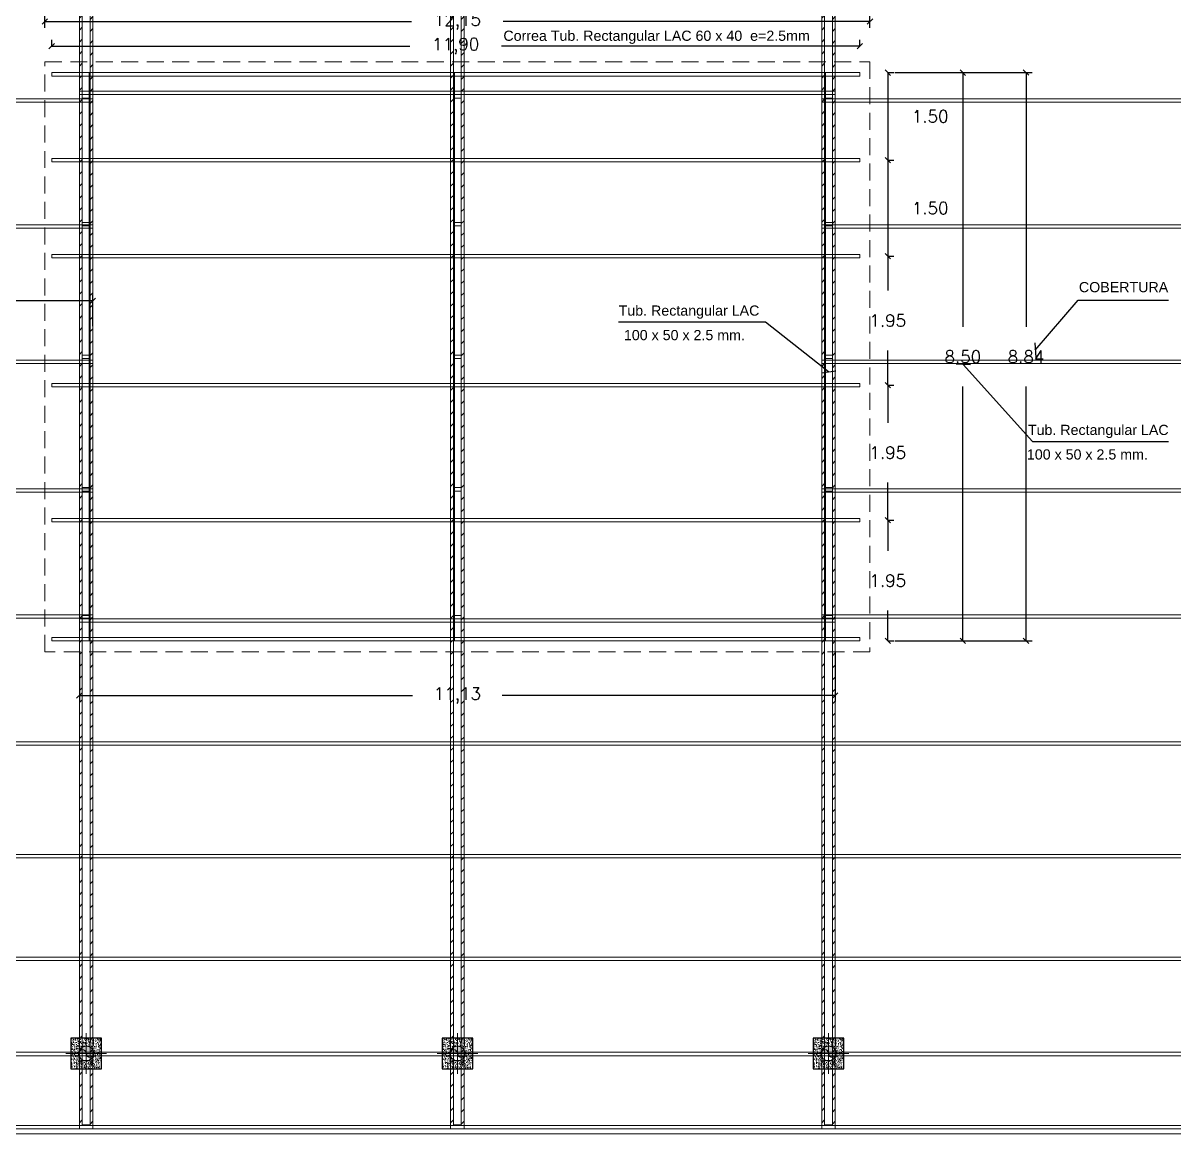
# Model space of a CAD drawing. Header units: metres. Extents: x 772934 to 773467, y 8442002 to 8442594.
# Drawn here: x 773074.49 to 773091.44, y 8442172.81 to 8442189.17 of the extents above; entities that cross this region are included whole.
import ezdxf

# ---------------------------------------------------------------- set-up
doc = ezdxf.new("R2010")
doc.units = ezdxf.units.M
doc.header["$PDMODE"] = 66
doc.linetypes.add('DASHED2', pattern=[0.375, 0.25, -0.125])
for name, color, linetype, lineweight in [('0.15', 56, 'Continuous', 15), ('COLUMNASS', 9, 'Continuous', 25), ('CORREA', 24, 'Continuous', 9), ('COTAS', 40, 'Continuous', 5), ('COTAS-01', 1, 'Continuous', 9), ('MURO...', 112, 'Continuous', 30), ('PLUMA0.00', 253, 'Continuous', 0), ('TIJERAL', 1, 'Continuous', 9)]:
    doc.layers.add(name, color=color, linetype=linetype, lineweight=lineweight)
doc.layers.add('C-ROAD-PROF-PROJ', color=92, linetype='Continuous')
doc.layers.add('TEXTOS-CHICOS-03', color=3, linetype='Continuous')
doc.layers.add('DE JUEGO', color=7, linetype='DASHED2', lineweight=15, plot=False)
doc.styles.add('ARIAL', font='arial.ttf', dxfattribs={"width": 1.1})
doc.styles.get("Standard").update_dxf_attribs({"font": 'simplex.shx'})
doc.dimstyles.new('ISO-25', dxfattribs={"dimscale": 0, "dimtxt": 0.18, "dimasz": 0.08, "dimexe": 0.09, "dimexo": 0.5, "dimgap": 0.35, "dimtad": 0, "dimtih": 1, "dimtoh": 1, "dimzin": 3, "dimtxsty": 'Standard', "dimblk": 'OBLIQUE', "dimcen": -3, "dimclrd": 256, "dimclre": 256, "dimadec": 0, "dimazin": 0, "dimtfac": 1, "dimtmove": 2, "dimatfit": 2, "dimldrblk": 'OBLIQUE', "dimfxl": 1, "dimfxlon": 1, "dimtolj": 2, "dimarcsym": 0})

# ---------------------------------------------------------------- blocks, each defined once
blk = doc.blocks.new('_Oblique')
at = {"color": 0, "linetype": 'ByBlock', "lineweight": -2}
blk.add_line((-0.5, -0.5), (0.5, 0.5), dxfattribs=at)
blk = doc.blocks.new('*D152')
at = {"layer": 'C-ROAD-PROF-PROJ', "color": 173, "lineweight": -2, "ltscale": 0.05, "true_color": 0x4b5ece, "transparency": 16777216}
for p, q in [((773074.912, 8442188.831), (773074.912, 8442188.921)), ((773086.814, 8442188.831), (773086.814, 8442188.921))]:
    blk.add_line(p, q, dxfattribs=at)
at = {"layer": 'C-ROAD-PROF-PROJ', "color": 175, "lineweight": -2, "ltscale": 0.05, "true_color": 0x4d4db3, "transparency": 16777216}
for p, q in [((773074.912, 8442188.831), (773080.187, 8442188.831)), ((773086.814, 8442188.831), (773081.539, 8442188.831))]:
    blk.add_line(p, q, dxfattribs=at)
at = {"layer": 'Defpoints', "color": 0, "ltscale": 0.05, "transparency": 16777216}
for p in [(773086.814, 8442188.831), (773074.912, 8442188.44), (773086.814, 8442188.44)]:
    blk.add_point(p, dxfattribs=at)
at = {"layer": 'C-ROAD-PROF-PROJ', "color": 175, "lineweight": -2, "ltscale": 0.05, "true_color": 0x4d4db3, "transparency": 16777216, "xscale": 0.08, "yscale": 0.08, "zscale": 0.08, "rotation": 180}
blk.add_blockref('_Oblique', (773074.912, 8442188.831), dxfattribs=at)
at = {"layer": 'C-ROAD-PROF-PROJ', "color": 175, "lineweight": -2, "ltscale": 0.05, "true_color": 0x4d4db3, "transparency": 16777216, "xscale": 0.08, "yscale": 0.08, "zscale": 0.08}
blk.add_blockref('_Oblique', (773086.814, 8442188.831), dxfattribs=at)
at = {"layer": 'C-ROAD-PROF-PROJ', "color": 0, "ltscale": 0.05, "transparency": 16777216, "insert": (773080.863, 8442188.831), "char_height": 0.18, "attachment_point": 5}
blk.add_mtext('\\A2;11,90', dxfattribs=at)
blk = doc.blocks.new('*D153')
at = {"layer": 'C-ROAD-PROF-PROJ', "color": 173, "lineweight": -2, "ltscale": 0.05, "true_color": 0x4b5ece, "transparency": 16777216}
for p, q in [((773074.812, 8442189.1), (773074.812, 8442189.283)), ((773086.964, 8442189.1), (773086.964, 8442189.283))]:
    blk.add_line(p, q, dxfattribs=at)
at = {"layer": 'C-ROAD-PROF-PROJ', "color": 175, "lineweight": -2, "ltscale": 0.05, "true_color": 0x4d4db3, "transparency": 16777216}
for p, q in [((773074.812, 8442189.193), (773080.212, 8442189.193)), ((773086.964, 8442189.193), (773081.564, 8442189.193))]:
    blk.add_line(p, q, dxfattribs=at)
at = {"layer": 'Defpoints', "color": 0, "ltscale": 0.05, "transparency": 16777216}
for p in [(773086.964, 8442189.193), (773074.812, 8442188.6), (773086.964, 8442188.6)]:
    blk.add_point(p, dxfattribs=at)
at = {"layer": 'C-ROAD-PROF-PROJ', "color": 175, "lineweight": -2, "ltscale": 0.05, "true_color": 0x4d4db3, "transparency": 16777216, "xscale": 0.08, "yscale": 0.08, "zscale": 0.08, "rotation": 180}
blk.add_blockref('_Oblique', (773074.812, 8442189.193), dxfattribs=at)
at = {"layer": 'C-ROAD-PROF-PROJ', "color": 175, "lineweight": -2, "ltscale": 0.05, "true_color": 0x4d4db3, "transparency": 16777216, "xscale": 0.08, "yscale": 0.08, "zscale": 0.08}
blk.add_blockref('_Oblique', (773086.964, 8442189.193), dxfattribs=at)
at = {"layer": 'C-ROAD-PROF-PROJ', "color": 0, "ltscale": 0.05, "transparency": 16777216, "insert": (773080.888, 8442189.193), "char_height": 0.18, "attachment_point": 5}
blk.add_mtext('\\A2;12,15', dxfattribs=at)
blk = doc.blocks.new('*D154')
at = {"layer": 'C-ROAD-PROF-PROJ', "color": 173, "lineweight": -2, "ltscale": 0.05, "true_color": 0x4b5ece, "transparency": 16777216}
for p, q in [((773087.226, 8442188.44), (773087.316, 8442188.44)), ((773087.226, 8442187.151), (773087.316, 8442187.151))]:
    blk.add_line(p, q, dxfattribs=at)
at = {"layer": 'C-ROAD-PROF-PROJ', "color": 175, "lineweight": -2, "ltscale": 0.05, "true_color": 0x4d4db3, "transparency": 16777216}
blk.add_line((773087.226, 8442188.44), (773087.226, 8442187.151), dxfattribs=at)
at = {"layer": 'Defpoints', "color": 0, "ltscale": 0.05, "transparency": 16777216}
for p in [(773086.814, 8442188.44), (773086.814, 8442187.151), (773087.226, 8442187.151)]:
    blk.add_point(p, dxfattribs=at)
at = {"layer": 'C-ROAD-PROF-PROJ', "color": 175, "lineweight": -2, "ltscale": 0.05, "true_color": 0x4d4db3, "transparency": 16777216, "xscale": 0.08, "yscale": 0.08, "zscale": 0.08}
for p, rotation in [((773087.226, 8442188.44), 90), ((773087.226, 8442187.151), 270)]:
    blk.add_blockref('_Oblique', p, dxfattribs=dict(at, rotation=rotation))
at = {"layer": 'C-ROAD-PROF-PROJ', "color": 0, "ltscale": 0.05, "transparency": 16777216, "insert": (773087.851, 8442187.795), "char_height": 0.18, "attachment_point": 5}
blk.add_mtext('\\A2;1.50', dxfattribs=at)
blk = doc.blocks.new('*D155')
at = {"layer": 'C-ROAD-PROF-PROJ', "color": 173, "lineweight": -2, "ltscale": 0.05, "true_color": 0x4b5ece, "transparency": 16777216}
for p, q in [((773087.226, 8442187.151), (773087.316, 8442187.151)), ((773087.226, 8442185.739), (773087.316, 8442185.739))]:
    blk.add_line(p, q, dxfattribs=at)
at = {"layer": 'C-ROAD-PROF-PROJ', "color": 175, "lineweight": -2, "ltscale": 0.05, "true_color": 0x4d4db3, "transparency": 16777216}
blk.add_line((773087.226, 8442187.151), (773087.226, 8442185.739), dxfattribs=at)
at = {"layer": 'Defpoints', "color": 0, "ltscale": 0.05, "transparency": 16777216}
for p in [(773086.814, 8442187.151), (773086.814, 8442185.739), (773087.226, 8442185.739)]:
    blk.add_point(p, dxfattribs=at)
at = {"layer": 'C-ROAD-PROF-PROJ', "color": 175, "lineweight": -2, "ltscale": 0.05, "true_color": 0x4d4db3, "transparency": 16777216, "xscale": 0.08, "yscale": 0.08, "zscale": 0.08}
for p, rotation in [((773087.226, 8442187.151), 90), ((773087.226, 8442185.739), 270)]:
    blk.add_blockref('_Oblique', p, dxfattribs=dict(at, rotation=rotation))
at = {"layer": 'C-ROAD-PROF-PROJ', "color": 0, "ltscale": 0.05, "transparency": 16777216, "insert": (773087.851, 8442186.445), "char_height": 0.18, "attachment_point": 5}
blk.add_mtext('\\A2;1.50', dxfattribs=at)
blk = doc.blocks.new('*D156')
at = {"layer": 'C-ROAD-PROF-PROJ', "color": 173, "lineweight": -2, "ltscale": 0.05, "true_color": 0x4b5ece, "transparency": 16777216}
for p, q in [((773087.226, 8442185.739), (773087.316, 8442185.739)), ((773087.226, 8442183.84), (773087.316, 8442183.84))]:
    blk.add_line(p, q, dxfattribs=at)
at = {"layer": 'C-ROAD-PROF-PROJ', "color": 175, "lineweight": -2, "ltscale": 0.05, "true_color": 0x4d4db3, "transparency": 16777216}
for p, q in [((773087.226, 8442185.739), (773087.226, 8442185.23)), ((773087.226, 8442183.84), (773087.226, 8442184.35))]:
    blk.add_line(p, q, dxfattribs=at)
at = {"layer": 'Defpoints', "color": 0, "ltscale": 0.05, "transparency": 16777216}
for p in [(773086.814, 8442185.739), (773086.814, 8442183.84), (773087.226, 8442183.84)]:
    blk.add_point(p, dxfattribs=at)
at = {"layer": 'C-ROAD-PROF-PROJ', "color": 175, "lineweight": -2, "ltscale": 0.05, "true_color": 0x4d4db3, "transparency": 16777216, "xscale": 0.08, "yscale": 0.08, "zscale": 0.08}
for p, rotation in [((773087.226, 8442185.739), 90), ((773087.226, 8442183.84), 270)]:
    blk.add_blockref('_Oblique', p, dxfattribs=dict(at, rotation=rotation))
at = {"layer": 'C-ROAD-PROF-PROJ', "color": 0, "ltscale": 0.05, "transparency": 16777216, "insert": (773087.226, 8442184.79), "char_height": 0.18, "attachment_point": 5}
blk.add_mtext('\\A2;1.95', dxfattribs=at)
blk = doc.blocks.new('*D157')
at = {"layer": 'C-ROAD-PROF-PROJ', "color": 173, "lineweight": -2, "ltscale": 0.05, "true_color": 0x4b5ece, "transparency": 16777216}
for p, q in [((773087.226, 8442183.84), (773087.316, 8442183.84)), ((773087.226, 8442181.851), (773087.316, 8442181.851))]:
    blk.add_line(p, q, dxfattribs=at)
at = {"layer": 'C-ROAD-PROF-PROJ', "color": 175, "lineweight": -2, "ltscale": 0.05, "true_color": 0x4d4db3, "transparency": 16777216}
for p, q in [((773087.226, 8442183.84), (773087.226, 8442183.286)), ((773087.226, 8442181.851), (773087.226, 8442182.406))]:
    blk.add_line(p, q, dxfattribs=at)
at = {"layer": 'Defpoints', "color": 0, "ltscale": 0.05, "transparency": 16777216}
for p in [(773086.814, 8442183.84), (773086.814, 8442181.851), (773087.226, 8442181.851)]:
    blk.add_point(p, dxfattribs=at)
at = {"layer": 'C-ROAD-PROF-PROJ', "color": 175, "lineweight": -2, "ltscale": 0.05, "true_color": 0x4d4db3, "transparency": 16777216, "xscale": 0.08, "yscale": 0.08, "zscale": 0.08}
for p, rotation in [((773087.226, 8442183.84), 90), ((773087.226, 8442181.851), 270)]:
    blk.add_blockref('_Oblique', p, dxfattribs=dict(at, rotation=rotation))
at = {"layer": 'C-ROAD-PROF-PROJ', "color": 0, "ltscale": 0.05, "transparency": 16777216, "insert": (773087.226, 8442182.846), "char_height": 0.18, "attachment_point": 5}
blk.add_mtext('\\A2;1.95', dxfattribs=at)
blk = doc.blocks.new('*D158')
at = {"layer": 'C-ROAD-PROF-PROJ', "color": 173, "lineweight": -2, "ltscale": 0.05, "true_color": 0x4b5ece, "transparency": 16777216}
for p, q in [((773087.226, 8442181.851), (773087.316, 8442181.851)), ((773087.226, 8442180.073), (773087.316, 8442180.073))]:
    blk.add_line(p, q, dxfattribs=at)
at = {"layer": 'C-ROAD-PROF-PROJ', "color": 175, "lineweight": -2, "ltscale": 0.05, "true_color": 0x4d4db3, "transparency": 16777216}
for p, q in [((773087.226, 8442181.851), (773087.226, 8442181.402)), ((773087.226, 8442180.073), (773087.226, 8442180.522))]:
    blk.add_line(p, q, dxfattribs=at)
at = {"layer": 'Defpoints', "color": 0, "ltscale": 0.05, "transparency": 16777216}
for p in [(773086.814, 8442181.851), (773086.814, 8442180.073), (773087.226, 8442180.073)]:
    blk.add_point(p, dxfattribs=at)
at = {"layer": 'C-ROAD-PROF-PROJ', "color": 175, "lineweight": -2, "ltscale": 0.05, "true_color": 0x4d4db3, "transparency": 16777216, "xscale": 0.08, "yscale": 0.08, "zscale": 0.08}
for p, rotation in [((773087.226, 8442181.851), 90), ((773087.226, 8442180.073), 270)]:
    blk.add_blockref('_Oblique', p, dxfattribs=dict(at, rotation=rotation))
at = {"layer": 'C-ROAD-PROF-PROJ', "color": 0, "ltscale": 0.05, "transparency": 16777216, "insert": (773087.226, 8442180.962), "char_height": 0.18, "attachment_point": 5}
blk.add_mtext('\\A2;1.95', dxfattribs=at)
blk = doc.blocks.new('*D159')
at = {"layer": 'C-ROAD-PROF-PROJ', "color": 173, "lineweight": -2, "ltscale": 0.05, "true_color": 0x4b5ece, "transparency": 16777216}
for p, q in [((773087.332, 8442188.44), (773088.422, 8442188.44)), ((773087.332, 8442180.073), (773088.422, 8442180.073))]:
    blk.add_line(p, q, dxfattribs=at)
at = {"layer": 'C-ROAD-PROF-PROJ', "color": 175, "lineweight": -2, "ltscale": 0.05, "true_color": 0x4d4db3, "transparency": 16777216}
for p, q in [((773088.332, 8442188.44), (773088.332, 8442184.697)), ((773088.332, 8442180.073), (773088.332, 8442183.817))]:
    blk.add_line(p, q, dxfattribs=at)
at = {"layer": 'Defpoints', "color": 0, "ltscale": 0.05, "transparency": 16777216}
for p in [(773086.411, 8442188.44), (773086.411, 8442180.073), (773088.332, 8442180.073)]:
    blk.add_point(p, dxfattribs=at)
at = {"layer": 'C-ROAD-PROF-PROJ', "color": 175, "lineweight": -2, "ltscale": 0.05, "true_color": 0x4d4db3, "transparency": 16777216, "xscale": 0.08, "yscale": 0.08, "zscale": 0.08}
for p, rotation in [((773088.332, 8442188.44), 90), ((773088.332, 8442180.073), 270)]:
    blk.add_blockref('_Oblique', p, dxfattribs=dict(at, rotation=rotation))
at = {"layer": 'C-ROAD-PROF-PROJ', "color": 0, "ltscale": 0.05, "transparency": 16777216, "insert": (773088.332, 8442184.257), "char_height": 0.18, "attachment_point": 5}
blk.add_mtext('\\A2;8.50', dxfattribs=at)
blk = doc.blocks.new('*D160')
at = {"layer": 'C-ROAD-PROF-PROJ', "color": 173, "lineweight": -2, "ltscale": 0.05, "true_color": 0x4b5ece, "transparency": 16777216}
for p, q in [((773088.262, 8442188.442), (773089.352, 8442188.442)), ((773088.262, 8442180.073), (773089.352, 8442180.073))]:
    blk.add_line(p, q, dxfattribs=at)
at = {"layer": 'C-ROAD-PROF-PROJ', "color": 175, "lineweight": -2, "ltscale": 0.05, "true_color": 0x4d4db3, "transparency": 16777216}
for p, q in [((773089.262, 8442188.442), (773089.262, 8442184.697)), ((773089.262, 8442180.073), (773089.262, 8442183.817))]:
    blk.add_line(p, q, dxfattribs=at)
at = {"layer": 'Defpoints', "color": 0, "ltscale": 0.05, "transparency": 16777216}
for p in [(773086.411, 8442188.442), (773089.262, 8442188.442), (773086.411, 8442180.073)]:
    blk.add_point(p, dxfattribs=at)
at = {"layer": 'C-ROAD-PROF-PROJ', "color": 175, "lineweight": -2, "ltscale": 0.05, "true_color": 0x4d4db3, "transparency": 16777216, "xscale": 0.08, "yscale": 0.08, "zscale": 0.08}
for p, rotation in [((773089.262, 8442188.442), 90), ((773089.262, 8442180.073), 270)]:
    blk.add_blockref('_Oblique', p, dxfattribs=dict(at, rotation=rotation))
at = {"layer": 'C-ROAD-PROF-PROJ', "color": 0, "ltscale": 0.05, "transparency": 16777216, "insert": (773089.262, 8442184.257), "char_height": 0.18, "attachment_point": 5}
blk.add_mtext('\\A2;8.84', dxfattribs=at)
blk = doc.blocks.new('*D202')
at = {"layer": 'C-ROAD-PROF-PROJ', "color": 173, "lineweight": -2, "ltscale": 0.05, "true_color": 0x4b5ece, "transparency": 16777216}
for p, q in [((773075.32, 8442179.909), (773075.32, 8442179.18)), ((773086.453, 8442179.909), (773086.453, 8442179.18))]:
    blk.add_line(p, q, dxfattribs=at)
at = {"layer": 'C-ROAD-PROF-PROJ', "color": 175, "lineweight": -2, "ltscale": 0.05, "true_color": 0x4d4db3, "transparency": 16777216}
for p, q in [((773075.32, 8442179.27), (773080.228, 8442179.27)), ((773086.453, 8442179.27), (773081.545, 8442179.27))]:
    blk.add_line(p, q, dxfattribs=at)
at = {"layer": 'Defpoints', "color": 0, "ltscale": 0.05, "transparency": 16777216}
for p in [(773075.32, 8442180.409), (773086.453, 8442180.409), (773075.32, 8442179.27)]:
    blk.add_point(p, dxfattribs=at)
at = {"layer": 'C-ROAD-PROF-PROJ', "color": 175, "lineweight": -2, "ltscale": 0.05, "true_color": 0x4d4db3, "transparency": 16777216, "xscale": 0.08, "yscale": 0.08, "zscale": 0.08, "rotation": 180}
blk.add_blockref('_Oblique', (773075.32, 8442179.27), dxfattribs=at)
at = {"layer": 'C-ROAD-PROF-PROJ', "color": 175, "lineweight": -2, "ltscale": 0.05, "true_color": 0x4d4db3, "transparency": 16777216, "xscale": 0.08, "yscale": 0.08, "zscale": 0.08}
blk.add_blockref('_Oblique', (773086.453, 8442179.27), dxfattribs=at)
at = {"layer": 'C-ROAD-PROF-PROJ', "color": 0, "ltscale": 0.05, "transparency": 16777216, "insert": (773080.887, 8442179.27), "char_height": 0.18, "attachment_point": 5}
blk.add_mtext('\\A2;11,13', dxfattribs=at)
blk = doc.blocks.new('*D207')
at = {"layer": 'C-ROAD-PROF-PROJ', "color": 173, "lineweight": -2, "ltscale": 0.05, "true_color": 0x4b5ece, "transparency": 16777216}
for p, q in [((773063.478, 8442184.706), (773063.478, 8442185.17)), ((773075.52, 8442184.706), (773075.52, 8442185.17))]:
    blk.add_line(p, q, dxfattribs=at)
at = {"layer": 'C-ROAD-PROF-PROJ', "color": 175, "lineweight": -2, "ltscale": 0.05, "true_color": 0x4d4db3, "transparency": 16777216}
for p, q in [((773063.478, 8442185.08), (773068.802, 8442185.08)), ((773075.52, 8442185.08), (773070.196, 8442185.08))]:
    blk.add_line(p, q, dxfattribs=at)
at = {"layer": 'Defpoints', "color": 0, "ltscale": 0.05, "transparency": 16777216}
for p in [(773075.52, 8442185.08), (773063.478, 8442184.206), (773075.52, 8442184.206)]:
    blk.add_point(p, dxfattribs=at)
at = {"layer": 'C-ROAD-PROF-PROJ', "color": 175, "lineweight": -2, "ltscale": 0.05, "true_color": 0x4d4db3, "transparency": 16777216, "xscale": 0.08, "yscale": 0.08, "zscale": 0.08, "rotation": 180}
blk.add_blockref('_Oblique', (773063.478, 8442185.08), dxfattribs=at)
at = {"layer": 'C-ROAD-PROF-PROJ', "color": 175, "lineweight": -2, "ltscale": 0.05, "true_color": 0x4d4db3, "transparency": 16777216, "xscale": 0.08, "yscale": 0.08, "zscale": 0.08}
blk.add_blockref('_Oblique', (773075.52, 8442185.08), dxfattribs=at)
at = {"layer": 'C-ROAD-PROF-PROJ', "color": 0, "ltscale": 0.05, "transparency": 16777216, "insert": (773069.499, 8442185.08), "char_height": 0.18, "attachment_point": 5}
blk.add_mtext('\\A2;12,04', dxfattribs=at)

msp = doc.modelspace()

# ---------------------------------------------------------------- hatches: boundary and pattern name
at = {"linetype": 'Continuous', "lineweight": 0}
h = msp.add_hatch(dxfattribs=at)
h.set_pattern_fill('AR-CONC', color=256, scale=0.01, angle=90, style=0)
h.set_pattern_definition([(140, (773075.62115, 8442171.80042), (0.0062752, 0.071726), [0.0075, -0.0825]), (85, (773075.62115, 8442171.80042), (-0.0752192, -0.0138751), [0.006, -0.066]), (190.4514, (773075.62167, 8442171.806396), (-0.068944, 0.057851), [0.006374, -0.0701142]), (136.184, (773075.60115, 8442171.80042), (0.016552, 0.106724), [0.01125, -0.12375]), (186.6356, (773075.60253, 8442171.80931), (-0.097412, 0.0934663), [0.009561, -0.1051713]), (81.184, (773075.60115, 8442171.80042), (-0.097412, 0.093466), [0.009, -0.099]), (111, (773075.60615, 8442171.81042), (0.0402619, 0.0596907), [0.0075, -0.0825]), (56, (773075.60615, 8442171.81042), (-0.072515, 0.0243315), [0.006, -0.066]), (161.4514, (773075.609505, 8442171.81539), (-0.032253, 0.0840223), [0.006374, -0.0701142]), (127.5, (773075.62115, 8442171.800419), (-0.03328939, 0.00121599), [0, -0.0652, 0, -0.067, 0, -0.06625]), (97.5, (773075.62115, 8442171.80042), (-0.03944117, 0.02630695), [0, -0.0382, 0, -0.0637, 0, -0.02525]), (57.5, (773075.62115, 8442171.778119), (0.0022555, 0.05338224), [0, -0.025, 0, -0.078, 0, -0.1035]), (47.5, (773075.62115, 8442171.76812), (-0.0100105, 0.0583186), [0, -0.0325, 0, -0.0518, 0, -0.0735])])
edge = h.paths.add_edge_path()
edge.add_line((773075.196, 8442174), (773075.312, 8442174))
edge.add_arc((773075.421, 8442174), 0.11, 90, 180, ccw=False)
edge.add_line((773075.421, 8442174.11), (773075.421, 8442174.225))
edge.add_line((773075.421, 8442174.225), (773075.196, 8442174.225))
edge.add_line((773075.196, 8442174.225), (773075.196, 8442174))
edge = h.paths.add_edge_path()
edge.add_line((773075.196, 8442173.775), (773075.421, 8442173.775))
edge.add_line((773075.421, 8442173.775), (773075.421, 8442173.891))
edge.add_arc((773075.421, 8442174), 0.11, 180, 270, ccw=False)
edge.add_line((773075.312, 8442174), (773075.196, 8442174))
edge.add_line((773075.196, 8442174), (773075.196, 8442173.775))
edge = h.paths.add_edge_path()
edge.add_line((773075.646, 8442174), (773075.531, 8442174))
edge.add_arc((773075.421, 8442174), 0.11, 270, 359.9959, ccw=False)
edge.add_line((773075.421, 8442173.891), (773075.421, 8442173.775))
edge.add_line((773075.421, 8442173.775), (773075.646, 8442173.775))
edge.add_line((773075.646, 8442173.775), (773075.646, 8442174))
edge = h.paths.add_edge_path()
edge.add_line((773075.531, 8442174), (773075.646, 8442174))
edge.add_line((773075.646, 8442174), (773075.646, 8442174.225))
edge.add_line((773075.646, 8442174.225), (773075.421, 8442174.225))
edge.add_line((773075.421, 8442174.225), (773075.421, 8442174.11))
edge.add_arc((773075.421, 8442174), 0.11, -0.0041, 90, ccw=False)
at = {"linetype": 'Continuous'}
h = msp.add_hatch(color=256, dxfattribs=at)
h.set_gradient(color1=(0, 0, 255), one_color=1, tint=1)
h.paths.add_polyline_path([(773075.421, 8442174.11, 0.414214), (773075.312, 8442174, -1), (773075.421, 8442174, 1), (773075.531, 8442174, 0.414214)])
at = {"linetype": 'Continuous', "lineweight": 0}
h = msp.add_hatch(dxfattribs=at)
h.set_pattern_fill('AR-CONC', color=256, scale=0.01, angle=90, style=0)
h.set_pattern_definition([(140, (773081.087817, 8442171.80042), (0.0062752, 0.071726), [0.0075, -0.0825]), (85, (773081.08782, 8442171.80042), (-0.0752192, -0.0138751), [0.006, -0.066]), (190.4514, (773081.08834, 8442171.806396), (-0.068944, 0.057851), [0.006374, -0.0701142]), (136.184, (773081.06782, 8442171.80042), (0.016552, 0.106724), [0.01125, -0.12375]), (186.6356, (773081.0692, 8442171.80931), (-0.097412, 0.0934663), [0.009561, -0.1051713]), (81.184, (773081.06782, 8442171.80042), (-0.097412, 0.093466), [0.009, -0.099]), (111, (773081.072817, 8442171.81042), (0.0402619, 0.0596907), [0.0075, -0.0825]), (56, (773081.07282, 8442171.81042), (-0.072515, 0.0243315), [0.006, -0.066]), (161.4514, (773081.07617, 8442171.81539), (-0.032253, 0.0840223), [0.006374, -0.0701142]), (127.5, (773081.087817, 8442171.800419), (-0.03328939, 0.00121599), [0, -0.0652, 0, -0.067, 0, -0.06625]), (97.5, (773081.087817, 8442171.80042), (-0.03944117, 0.02630695), [0, -0.0382, 0, -0.0637, 0, -0.02525]), (57.5, (773081.087817, 8442171.778119), (0.0022555, 0.05338224), [0, -0.025, 0, -0.078, 0, -0.1035]), (47.5, (773081.087817, 8442171.76812), (-0.0100105, 0.0583186), [0, -0.0325, 0, -0.0518, 0, -0.0735])])
edge = h.paths.add_edge_path()
edge.add_line((773080.663, 8442174), (773080.778, 8442174))
edge.add_arc((773080.888, 8442174), 0.11, 90, 180, ccw=False)
edge.add_line((773080.888, 8442174.11), (773080.888, 8442174.225))
edge.add_line((773080.888, 8442174.225), (773080.663, 8442174.225))
edge.add_line((773080.663, 8442174.225), (773080.663, 8442174))
edge = h.paths.add_edge_path()
edge.add_line((773080.663, 8442173.775), (773080.888, 8442173.775))
edge.add_line((773080.888, 8442173.775), (773080.888, 8442173.891))
edge.add_arc((773080.888, 8442174), 0.11, 180, 270, ccw=False)
edge.add_line((773080.778, 8442174), (773080.663, 8442174))
edge.add_line((773080.663, 8442174), (773080.663, 8442173.775))
edge = h.paths.add_edge_path()
edge.add_line((773081.113, 8442174), (773080.997, 8442174))
edge.add_arc((773080.888, 8442174), 0.11, 270, 359.9959, ccw=False)
edge.add_line((773080.888, 8442173.891), (773080.888, 8442173.775))
edge.add_line((773080.888, 8442173.775), (773081.113, 8442173.775))
edge.add_line((773081.113, 8442173.775), (773081.113, 8442174))
edge = h.paths.add_edge_path()
edge.add_line((773080.997, 8442174), (773081.113, 8442174))
edge.add_line((773081.113, 8442174), (773081.113, 8442174.225))
edge.add_line((773081.113, 8442174.225), (773080.888, 8442174.225))
edge.add_line((773080.888, 8442174.225), (773080.888, 8442174.11))
edge.add_arc((773080.888, 8442174), 0.11, -0.0041, 90, ccw=False)
at = {"linetype": 'Continuous'}
h = msp.add_hatch(color=256, dxfattribs=at)
h.set_gradient(color1=(0, 0, 255), one_color=1, tint=1)
h.paths.add_polyline_path([(773080.888, 8442174.11, 0.414214), (773080.778, 8442174, -1), (773080.888, 8442174, 1), (773080.997, 8442174, 0.414214)])
at = {"linetype": 'Continuous', "lineweight": 0}
h = msp.add_hatch(dxfattribs=at)
h.set_pattern_fill('AR-CONC', color=256, scale=0.01, angle=90, style=0)
h.set_pattern_definition([(140, (773086.554483, 8442171.80042), (0.0062752, 0.071726), [0.0075, -0.0825]), (85, (773086.55448, 8442171.80042), (-0.0752192, -0.0138751), [0.006, -0.066]), (190.4514, (773086.555006, 8442171.806396), (-0.068944, 0.057851), [0.006374, -0.0701142]), (136.184, (773086.53448, 8442171.80042), (0.016552, 0.106724), [0.01125, -0.12375]), (186.6356, (773086.53586, 8442171.80931), (-0.097412, 0.0934663), [0.009561, -0.1051713]), (81.184, (773086.53448, 8442171.80042), (-0.097412, 0.093466), [0.009, -0.099]), (111, (773086.539483, 8442171.81042), (0.0402619, 0.0596907), [0.0075, -0.0825]), (56, (773086.53948, 8442171.81042), (-0.072515, 0.0243315), [0.006, -0.066]), (161.4514, (773086.54284, 8442171.81539), (-0.032253, 0.0840223), [0.006374, -0.0701142]), (127.5, (773086.554483, 8442171.800419), (-0.03328939, 0.00121599), [0, -0.0652, 0, -0.067, 0, -0.06625]), (97.5, (773086.554483, 8442171.80042), (-0.03944117, 0.02630695), [0, -0.0382, 0, -0.0637, 0, -0.02525]), (57.5, (773086.554483, 8442171.778119), (0.0022555, 0.05338224), [0, -0.025, 0, -0.078, 0, -0.1035]), (47.5, (773086.554483, 8442171.76812), (-0.0100105, 0.0583186), [0, -0.0325, 0, -0.0518, 0, -0.0735])])
edge = h.paths.add_edge_path()
edge.add_line((773086.129, 8442174), (773086.245, 8442174))
edge.add_arc((773086.354, 8442174), 0.11, 90, 180, ccw=False)
edge.add_line((773086.354, 8442174.11), (773086.354, 8442174.225))
edge.add_line((773086.354, 8442174.225), (773086.129, 8442174.225))
edge.add_line((773086.129, 8442174.225), (773086.129, 8442174))
edge = h.paths.add_edge_path()
edge.add_line((773086.129, 8442173.775), (773086.354, 8442173.775))
edge.add_line((773086.354, 8442173.775), (773086.354, 8442173.891))
edge.add_arc((773086.354, 8442174), 0.11, 180, 270, ccw=False)
edge.add_line((773086.245, 8442174), (773086.129, 8442174))
edge.add_line((773086.129, 8442174), (773086.129, 8442173.775))
edge = h.paths.add_edge_path()
edge.add_line((773086.579, 8442174), (773086.464, 8442174))
edge.add_arc((773086.354, 8442174), 0.11, 270, 359.9959, ccw=False)
edge.add_line((773086.354, 8442173.891), (773086.354, 8442173.775))
edge.add_line((773086.354, 8442173.775), (773086.579, 8442173.775))
edge.add_line((773086.579, 8442173.775), (773086.579, 8442174))
edge = h.paths.add_edge_path()
edge.add_line((773086.464, 8442174), (773086.579, 8442174))
edge.add_line((773086.579, 8442174), (773086.579, 8442174.225))
edge.add_line((773086.579, 8442174.225), (773086.354, 8442174.225))
edge.add_line((773086.354, 8442174.225), (773086.354, 8442174.11))
edge.add_arc((773086.354, 8442174), 0.11, -0.0041, 90, ccw=False)
at = {"linetype": 'Continuous'}
h = msp.add_hatch(color=256, dxfattribs=at)
h.set_gradient(color1=(0, 0, 255), one_color=1, tint=1)
h.paths.add_polyline_path([(773086.354, 8442174.11, 0.414214), (773086.245, 8442174, -1), (773086.354, 8442174, 1), (773086.464, 8442174, 0.414214)])
at = {"layer": 'PLUMA0.00', "linetype": 'Continuous'}
h = msp.add_hatch(dxfattribs=at)
h.set_pattern_fill('ANSI31', color=256, angle=180, style=0)
h.set_pattern_definition([(225, (773224.12169, 8442149.95314), (0.08838835, -0.08838835), [])])
h.paths.add_polyline_path([(773075.32, 8442172.948), (773075.52, 8442172.948), (773075.52, 8442195.585), (773075.32, 8442195.585)])
h.paths.add_polyline_path([(773075.362, 8442172.948), (773075.478, 8442172.948), (773075.478, 8442195.585), (773075.362, 8442195.585)])
h = msp.add_hatch(dxfattribs=at)
h.set_pattern_fill('ANSI31', color=256, angle=180, style=0)
h.set_pattern_definition([(225, (773229.58835, 8442149.95314), (0.08838835, -0.08838835), [])])
h.paths.add_polyline_path([(773080.787, 8442172.948), (773080.987, 8442172.948), (773080.987, 8442195.585), (773080.787, 8442195.585)])
h.paths.add_polyline_path([(773080.829, 8442172.948), (773080.944, 8442172.948), (773080.944, 8442195.585), (773080.829, 8442195.585)])
h = msp.add_hatch(dxfattribs=at)
h.set_pattern_fill('ANSI31', color=256, angle=180, style=0)
h.set_pattern_definition([(225, (773235.05502, 8442149.95315), (0.08838835, -0.08838835), [])])
h.paths.add_polyline_path([(773086.253, 8442172.948), (773086.453, 8442172.948), (773086.453, 8442195.585), (773086.253, 8442195.585)])
h.paths.add_polyline_path([(773086.296, 8442172.948), (773086.411, 8442172.948), (773086.411, 8442195.585), (773086.296, 8442195.585)])

# ---------------------------------------------------------------- linework, layer by layer
at = {"layer": '0.15', "color": 4}
msp.add_line((773098.397, 8442172.815), (773063.378, 8442172.815), dxfattribs=at)
at = {"layer": '0.15', "color": 21}
for points in [[(773086.814, 8442188.44), (773074.912, 8442188.44), (773074.912, 8442188.39), (773086.814, 8442188.39)], [(773086.814, 8442187.176), (773074.912, 8442187.176), (773074.912, 8442187.126), (773086.814, 8442187.126)], [(773086.814, 8442185.764), (773074.912, 8442185.764), (773074.912, 8442185.714), (773086.814, 8442185.714)], [(773086.814, 8442183.865), (773074.912, 8442183.865), (773074.912, 8442183.815), (773086.814, 8442183.815)], [(773086.814, 8442181.876), (773074.912, 8442181.876), (773074.912, 8442181.826), (773086.814, 8442181.826)], [(773086.814, 8442180.123), (773074.912, 8442180.123), (773074.912, 8442180.073), (773086.814, 8442180.073)]]:
    msp.add_lwpolyline(points, close=True, dxfattribs=at)
at = {"layer": '0.15', "color": 2}
for points in [[(773075.362, 8442180.073), (773075.362, 8442188.44), (773075.463, 8442188.44), (773075.463, 8442180.073)], [(773080.844, 8442180.073), (773080.844, 8442188.44), (773080.944, 8442188.44), (773080.944, 8442180.073)], [(773086.311, 8442180.073), (773086.311, 8442188.44), (773086.411, 8442188.44), (773086.411, 8442180.073)]]:
    msp.add_lwpolyline(points, close=True, dxfattribs=at)
at = {"layer": '0.15', "color": 5, "flags": 128}
for points in [[(773075.463, 8442188.091), (773075.463, 8442188.066), (773075.362, 8442188.066), (773075.362, 8442188.116), (773075.463, 8442188.116), (773075.463, 8442188.091)], [(773080.944, 8442188.091), (773080.944, 8442188.066), (773080.844, 8442188.066), (773080.844, 8442188.116), (773080.944, 8442188.116), (773080.944, 8442188.091)], [(773086.411, 8442188.091), (773086.411, 8442188.066), (773086.311, 8442188.066), (773086.311, 8442188.116), (773086.411, 8442188.116), (773086.411, 8442188.091)], [(773075.463, 8442186.207), (773075.463, 8442186.182), (773075.362, 8442186.182), (773075.362, 8442186.232), (773075.463, 8442186.232), (773075.463, 8442186.207)], [(773080.944, 8442186.207), (773080.944, 8442186.182), (773080.844, 8442186.182), (773080.844, 8442186.232), (773080.944, 8442186.232), (773080.944, 8442186.207)], [(773086.411, 8442186.207), (773086.411, 8442186.182), (773086.311, 8442186.182), (773086.311, 8442186.232), (773086.411, 8442186.232), (773086.411, 8442186.207)], [(773075.463, 8442184.256), (773075.463, 8442184.231), (773075.362, 8442184.231), (773075.362, 8442184.281), (773075.463, 8442184.281), (773075.463, 8442184.256)], [(773080.944, 8442184.256), (773080.944, 8442184.231), (773080.844, 8442184.231), (773080.844, 8442184.281), (773080.944, 8442184.281), (773080.944, 8442184.256)], [(773086.411, 8442184.256), (773086.411, 8442184.231), (773086.311, 8442184.231), (773086.311, 8442184.281), (773086.411, 8442184.281), (773086.411, 8442184.256)], [(773075.463, 8442182.305), (773075.463, 8442182.28), (773075.362, 8442182.28), (773075.362, 8442182.33), (773075.463, 8442182.33), (773075.463, 8442182.305)], [(773080.944, 8442182.305), (773080.944, 8442182.28), (773080.844, 8442182.28), (773080.844, 8442182.33), (773080.944, 8442182.33), (773080.944, 8442182.305)], [(773086.411, 8442182.305), (773086.411, 8442182.28), (773086.311, 8442182.28), (773086.311, 8442182.33), (773086.411, 8442182.33), (773086.411, 8442182.305)], [(773075.463, 8442180.424), (773075.463, 8442180.399), (773075.362, 8442180.399), (773075.362, 8442180.449), (773075.463, 8442180.449), (773075.463, 8442180.424)], [(773080.944, 8442180.424), (773080.944, 8442180.399), (773080.844, 8442180.399), (773080.844, 8442180.449), (773080.944, 8442180.449), (773080.944, 8442180.424)], [(773086.411, 8442180.424), (773086.411, 8442180.399), (773086.311, 8442180.399), (773086.311, 8442180.449), (773086.411, 8442180.449), (773086.411, 8442180.424)]]:
    msp.add_lwpolyline(points, dxfattribs=at)
at = {"layer": 'COLUMNASS'}
for points in [[(773075.646, 8442173.775), (773075.646, 8442174.225), (773075.196, 8442174.225), (773075.196, 8442173.775)], [(773081.113, 8442173.775), (773081.113, 8442174.225), (773080.663, 8442174.225), (773080.663, 8442173.775)], [(773086.579, 8442173.775), (773086.579, 8442174.225), (773086.129, 8442174.225), (773086.129, 8442173.775)]]:
    msp.add_lwpolyline(points, close=True, dxfattribs=at)
at = {"layer": 'CORREA', "linetype": 'Continuous'}
for points in [[(773086.453, 8442188.166), (773075.32, 8442188.166)], [(773075.52, 8442188.056), (773063.478, 8442188.056), (773063.478, 8442188.006), (773075.52, 8442188.006)], [(773075.32, 8442188.116), (773086.453, 8442188.116)], [(773086.253, 8442188.006), (773098.297, 8442188.006), (773098.297, 8442188.056), (773086.253, 8442188.056)], [(773075.52, 8442186.2), (773063.478, 8442186.2), (773063.478, 8442186.15), (773075.52, 8442186.15)], [(773086.253, 8442186.15), (773098.297, 8442186.15), (773098.297, 8442186.2), (773086.253, 8442186.2)], [(773075.52, 8442184.206), (773063.478, 8442184.206), (773063.478, 8442184.156), (773075.52, 8442184.156)], [(773086.253, 8442184.156), (773098.297, 8442184.156), (773098.297, 8442184.206), (773086.253, 8442184.206)], [(773075.52, 8442182.312), (773063.478, 8442182.312), (773063.478, 8442182.262), (773075.52, 8442182.262)], [(773075.52, 8442182.312), (773063.478, 8442182.312), (773063.478, 8442182.262), (773075.52, 8442182.262)], [(773086.253, 8442182.262), (773098.297, 8442182.262), (773098.297, 8442182.312), (773086.253, 8442182.312)], [(773086.253, 8442182.262), (773098.297, 8442182.262), (773098.297, 8442182.312), (773086.253, 8442182.312)], [(773075.52, 8442180.459), (773063.478, 8442180.459), (773063.478, 8442180.409), (773075.52, 8442180.409)], [(773086.453, 8442180.399), (773075.32, 8442180.399)], [(773075.32, 8442180.349), (773086.453, 8442180.349)], [(773086.253, 8442180.409), (773098.297, 8442180.409), (773098.297, 8442180.459), (773086.253, 8442180.459)]]:
    msp.add_lwpolyline(points, dxfattribs=at)
for points in [[(773098.297, 8442178.59), (773063.478, 8442178.59), (773063.478, 8442178.54), (773098.297, 8442178.54)], [(773098.297, 8442176.93), (773063.478, 8442176.93), (773063.478, 8442176.88), (773098.297, 8442176.88)], [(773098.297, 8442175.419), (773063.478, 8442175.419), (773063.478, 8442175.369), (773098.297, 8442175.369)], [(773098.297, 8442174.017), (773063.478, 8442174.017), (773063.478, 8442173.967), (773098.297, 8442173.967)], [(773098.297, 8442172.941), (773063.378, 8442172.941), (773063.378, 8442172.891), (773098.297, 8442172.891)]]:
    msp.add_lwpolyline(points, close=True, dxfattribs=at)
at = {"layer": 'COTAS', "color": 1}
for points in [[(773075.421, 8442173.7), (773075.421, 8442174.075), (773075.421, 8442174.3)], [(773080.888, 8442173.7), (773080.888, 8442174.075), (773080.888, 8442174.3)], [(773086.354, 8442173.7), (773086.354, 8442174.075), (773086.354, 8442174.3)], [(773075.721, 8442174), (773075.346, 8442174), (773075.121, 8442174)], [(773081.188, 8442174), (773080.813, 8442174), (773080.588, 8442174)], [(773086.654, 8442174), (773086.279, 8442174), (773086.054, 8442174)]]:
    msp.add_lwpolyline(points, dxfattribs=at)
at = {"layer": 'DE JUEGO'}
msp.add_lwpolyline([(773074.812, 8442188.6), (773086.964, 8442188.6), (773086.964, 8442179.911), (773074.812, 8442179.911), (773074.812, 8442188.6)], dxfattribs=at)
at = {"layer": 'MURO...'}
for centre in [(773075.421, 8442174), (773080.888, 8442174), (773086.354, 8442174)]:
    msp.add_circle(centre, 0.11, dxfattribs=at)
for centre, start, end in [((773075.366, 8442174), 0, 180), ((773075.476, 8442174), 180, 0), ((773080.833, 8442174), 0, 180), ((773080.943, 8442174), 180, 0), ((773086.3, 8442174), 0, 180), ((773086.409, 8442174), 180, 0)]:
    msp.add_arc(centre, 0.0548, start, end, dxfattribs=at)
at = {"layer": 'TIJERAL'}
for p, q in [((773075.32, 8442181.105), (773075.32, 8442195.259)), ((773080.787, 8442181.105), (773080.787, 8442195.259)), ((773086.253, 8442181.105), (773086.253, 8442195.259))]:
    msp.add_line(p, q, dxfattribs=at)
for points in [[(773075.32, 8442172.891), (773075.32, 8442195.62), (773075.52, 8442195.62), (773075.52, 8442172.891)], [(773080.787, 8442172.891), (773080.787, 8442195.62), (773080.987, 8442195.62), (773080.987, 8442172.891)], [(773086.253, 8442172.891), (773086.253, 8442195.62), (773086.453, 8442195.62), (773086.453, 8442172.891)]]:
    msp.add_lwpolyline(points, close=True, dxfattribs=at)
for points in [[(773075.478, 8442172.948), (773075.362, 8442172.948), (773075.362, 8442195.583), (773075.478, 8442195.583), (773075.478, 8442172.948)], [(773080.944, 8442172.948), (773080.829, 8442172.948), (773080.829, 8442195.583), (773080.944, 8442195.583), (773080.944, 8442172.948)], [(773086.411, 8442172.948), (773086.296, 8442172.948), (773086.296, 8442195.583), (773086.411, 8442195.583), (773086.411, 8442172.948)]]:
    msp.add_lwpolyline(points, dxfattribs=at)

# ---------------------------------------------------------------- texts
at = {"layer": 'TEXTOS-CHICOS-03', "style": 'ARIAL'}
for s, p in [('Correa Tub. Rectangular LAC 60 x 40  e=2.5mm', (773081.565, 8442188.908)), ('COBERTURA ', (773090.041, 8442185.207)), ('Tub. Rectangular LAC', (773083.262, 8442184.862)), (' 100 x 50 x 2.5 mm.', (773083.282, 8442184.501)), ('Tub. Rectangular LAC', (773089.29, 8442183.105)), (' 100 x 50 x 2.5 mm.', (773089.217, 8442182.744))]:
    msp.add_text(s, height=0.15, dxfattribs=at).set_placement(p)

# ---------------------------------------------------------------- dimensions: what is measured, and where the dimension line sits
at = {"layer": 'C-ROAD-PROF-PROJ', "ltscale": 0.05}
for base, p1, p2, picture, middle in [((773086.964, 8442189.193), (773074.812, 8442188.6), (773086.964, 8442188.6), '*D153', (773080.888, 8442189.193)), ((773086.814, 8442188.831), (773074.912, 8442188.44), (773086.814, 8442188.44), '*D152', (773080.863, 8442188.831)), ((773075.52, 8442185.08), (773063.478, 8442184.206), (773075.52, 8442184.206), '*D207', (773069.499, 8442185.08)), ((773075.32, 8442179.27), (773086.453, 8442180.409), (773075.32, 8442180.409), '*D202', (773080.887, 8442179.27))]:
    dim = msp.add_linear_dim(base=base, p1=p1, p2=p2, dimstyle='ISO-25', override={"dimscale": 1}, dxfattribs=at)
    dim.commit()
    dim.dimension.update_dxf_attribs({"geometry": picture, "text_midpoint": middle})
for base, p1, p2, text, picture, middle in [((773089.262, 8442188.442), (773086.411, 8442180.073), (773086.411, 8442188.442), '8.84', '*D160', (773089.262, 8442184.257)), ((773088.332, 8442180.073), (773086.411, 8442188.44), (773086.411, 8442180.073), '8.50', '*D159', (773088.332, 8442184.257)), ((773087.226, 8442187.151), (773086.814, 8442188.44), (773086.814, 8442187.151), '1.50', '*D154', (773087.851, 8442187.795)), ((773087.226, 8442185.739), (773086.814, 8442187.151), (773086.814, 8442185.739), '1.50', '*D155', (773087.851, 8442186.445)), ((773087.226, 8442183.84), (773086.814, 8442185.739), (773086.814, 8442183.84), '1.95', '*D156', (773087.226, 8442184.79)), ((773087.226, 8442181.851), (773086.814, 8442183.84), (773086.814, 8442181.851), '1.95', '*D157', (773087.226, 8442182.846)), ((773087.226, 8442180.073), (773086.814, 8442181.851), (773086.814, 8442180.073), '1.95', '*D158', (773087.226, 8442180.962))]:
    dim = msp.add_linear_dim(base=base, p1=p1, p2=p2, angle=90, text=text, dimstyle='ISO-25', override={"dimscale": 1}, dxfattribs=at)
    dim.commit()
    dim.dimension.update_dxf_attribs({"geometry": picture, "text_midpoint": middle})

# ---------------------------------------------------------------- leaders
at = {"layer": 'COTAS-01', "color": 1}
for points in [[(773089.399, 8442184.354), (773090.032, 8442185.091), (773091.361, 8442185.091)], [(773086.354, 8442184.035), (773085.427, 8442184.767), (773083.262, 8442184.767)], [(773088.337, 8442184.143), (773089.356, 8442183.01), (773091.361, 8442183.01)]]:
    msp.add_leader(points, dimstyle='ISO-25', override={"dimscale": 1, "dimtxt": 0.2, "dimasz": 0.15, "dimexe": 0.12, "dimexo": 0.15, "dimgap": 0.0625, "dimcen": 0.2, "dimclrd": 1, "dimclre": 1}, dxfattribs=at)

doc.saveas('drawing.dxf')
